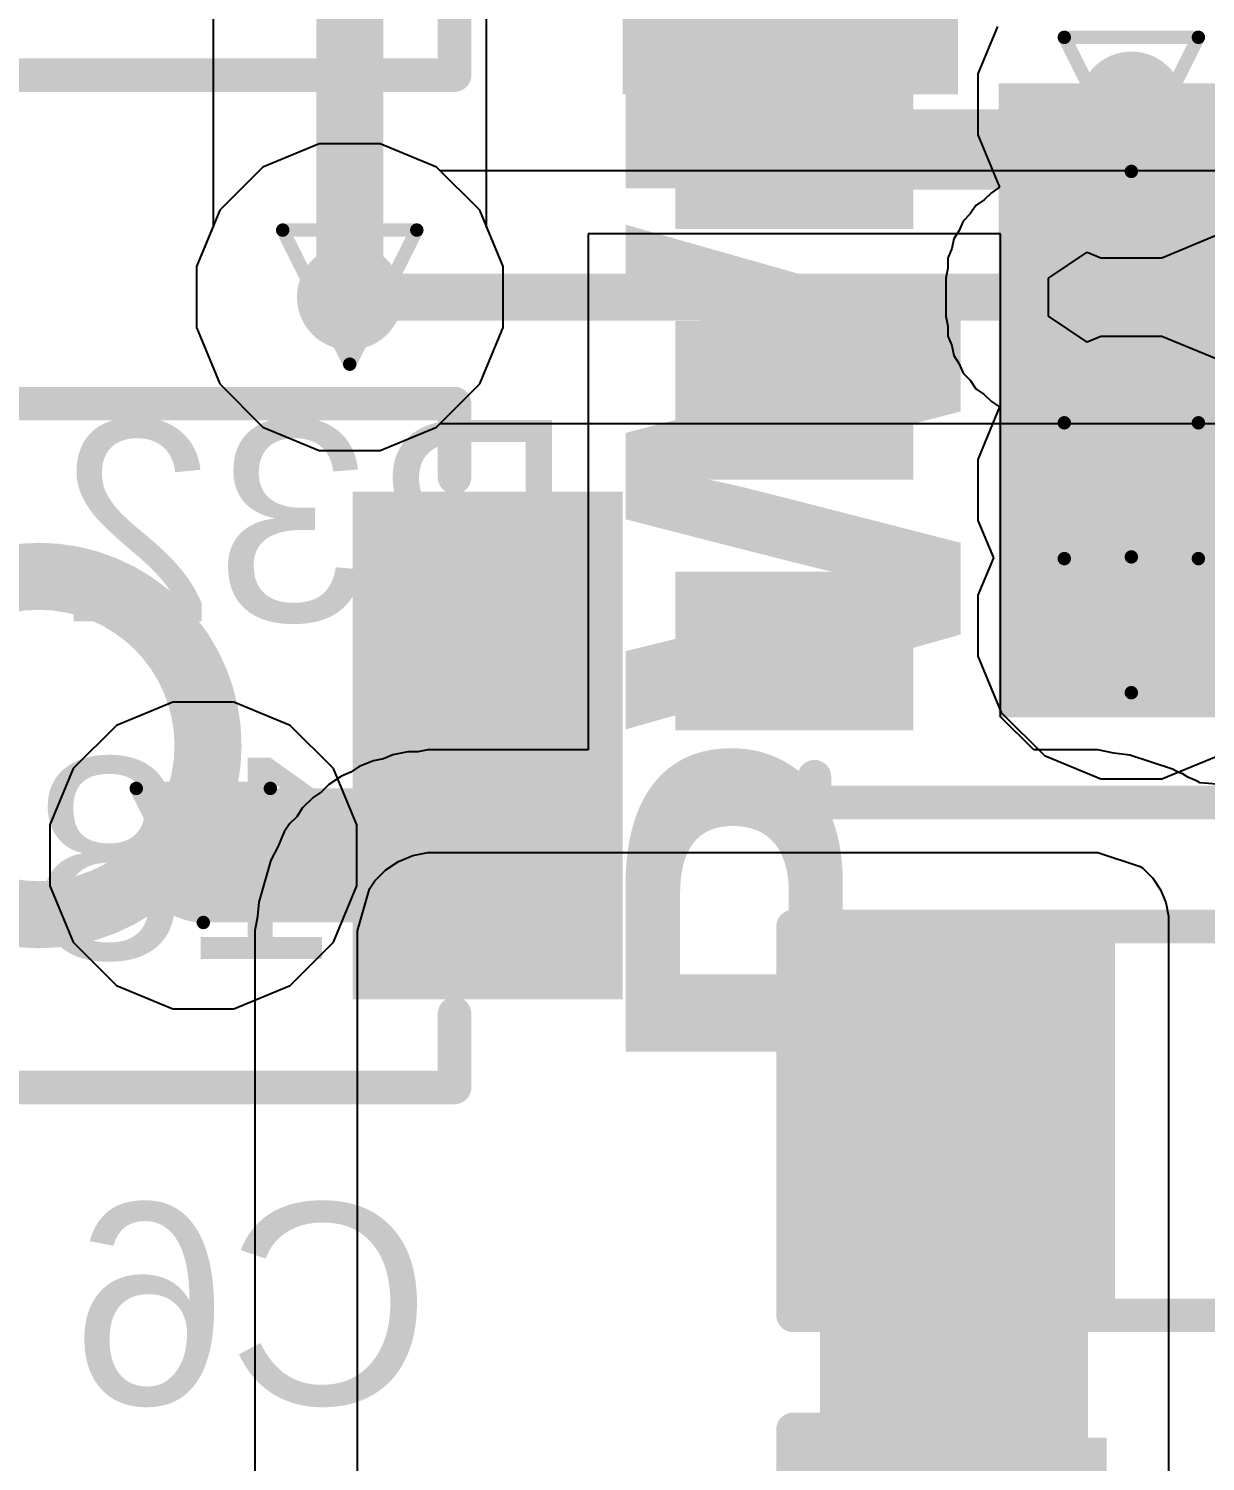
# Model space of a CAD drawing. Header units: inches. Extents: x -5 to 234, y -4 to 104.
# Drawn here: x 15.27 to 19.72, y 6.33 to 11.76 of the extents above; entities that cross this region are included whole.
import ezdxf

# ---------------------------------------------------------------- set-up
doc = ezdxf.new("R2010")
doc.units = ezdxf.units.IN
for name, color, linetype in [('Bottom Layer', 5, 'Continuous'), ('Bottom Overlay', 54, 'Continuous'), ('Bottom Paste', 16, 'Continuous'), ('Bottom Solder', 6, 'Continuous'), ('Drill Drawing', 1, 'Continuous'), ('GND', 16, 'Continuous'), ('POWER', 76, 'Continuous'), ('Top Layer', 1, 'Continuous'), ('Top Overlay', 2, 'Continuous'), ('Top Paste', 8, 'Continuous'), ('Top Solder', 216, 'Continuous'), ('Via Holes', 16, 'Continuous')]:
    doc.layers.add(name, color=color, linetype=linetype)
doc.styles.add('Arial', font='', dxfattribs={"height": 0.2})
doc.styles.add('Arial Black_Bold', font='', dxfattribs={"height": 0.2})
doc.styles.get('Arial').set_extended_font_data('Arial')
doc.styles.get('Arial Black_Bold').set_extended_font_data('Arial Black', bold=True)

# ---------------------------------------------------------------- blocks, each defined once
blk = doc.blocks.new('DFN_6_3_3__B_14')
at = {"layer": 'Bottom Layer'}
for points in [[(-2.0001, 0.7), (-2.0001, 1.2), (-1.2001, 1.2), (-1.2001, 0.7)], [(1.2001, 0.7), (1.2001, 1.2), (2.0001, 1.2), (2.0001, 0.7)], [(-0.7751, -1.15), (-0.7751, 1.15), (0.7749, 1.15), (0.7749, -1.15)], [(-2.0001, -0.25), (-2.0001, 0.25), (-1.2001, 0.25), (-1.2001, -0.25)], [(1.2001, -0.25), (1.2001, 0.25), (2.0001, 0.25), (2.0001, -0.25)], [(-2.0001, -1.2), (-2.0001, -0.7), (-1.2001, -0.7), (-1.2001, -1.2)], [(1.2001, -1.2), (1.2001, -0.7), (2.0001, -0.7), (2.0001, -1.2)]]:
    blk.add_hatch(color=5, dxfattribs=at).paths.add_polyline_path(points)
at = {"layer": 'Bottom Paste'}
for points in [[(-2.0001, 0.7), (-2.0001, 1.2), (-1.2001, 1.2), (-1.2001, 0.7)], [(1.2001, 0.7), (1.2001, 1.2), (2.0001, 1.2), (2.0001, 0.7)], [(-0.7751, -1.15), (-0.7751, 1.15), (0.7749, 1.15), (0.7749, -1.15)], [(-2.0001, -0.25), (-2.0001, 0.25), (-1.2001, 0.25), (-1.2001, -0.25)], [(1.2001, -0.25), (1.2001, 0.25), (2.0001, 0.25), (2.0001, -0.25)], [(-2.0001, -1.2), (-2.0001, -0.7), (-1.2001, -0.7), (-1.2001, -1.2)], [(1.2001, -1.2), (1.2001, -0.7), (2.0001, -0.7), (2.0001, -1.2)]]:
    blk.add_hatch(color=16, dxfattribs=at).paths.add_polyline_path(points)
at = {"layer": 'Bottom Solder'}
for points in [[(-2.0509, 0.6492), (-2.0509, 1.2508), (-1.1493, 1.2508), (-1.1493, 0.6492)], [(1.1493, 0.6492), (1.1493, 1.2508), (2.0509, 1.2508), (2.0509, 0.6492)], [(-0.8259, -1.2008), (-0.8259, 1.2008), (0.8257, 1.2008), (0.8257, -1.2008)], [(-2.0509, -0.3008), (-2.0509, 0.3008), (-1.1493, 0.3008), (-1.1493, -0.3008)], [(1.1493, -0.3008), (1.1493, 0.3008), (2.0509, 0.3008), (2.0509, -0.3008)], [(-2.0509, -1.2508), (-2.0509, -0.6492), (-1.1493, -0.6492), (-1.1493, -1.2508)], [(1.1493, -1.2508), (1.1493, -0.6492), (2.0509, -0.6492), (2.0509, -1.2508)]]:
    blk.add_hatch(color=6, dxfattribs=at).paths.add_polyline_path(points)
at = {"layer": 'Bottom Overlay'}
for points in [[(1.524, 1.5239, 0.127, 0.127, 0), (-1.524, 1.5239, 0.127, 0.127, 0)], [(-1.524, 1.5239, 0.127, 0.127, 0), (-1.524, 1.426, 0.127, 0.127, 0)], [(1.524, 1.5239, 0.127, 0.127, 0), (1.524, 1.426, 0.127, 0.127, 0)], [(-2.2605, -1.1024, 0.127, 0.127, 0), (-2.2605, -0.8484, 0.127, 0.127, 0)], [(-2.1335, -0.9754, 0.127, 0.127, 0), (-2.2605, -0.8484, 0.127, 0.127, 0)], [(-2.1335, -0.9754, 0.127, 0.127, 0), (-2.2605, -1.1024, 0.127, 0.127, 0)], [(-1.524, -1.4262, 0.127, 0.127, 0), (-1.524, -1.5241, 0.127, 0.127, 0)], [(1.524, -1.4262, 0.127, 0.127, 0), (1.524, -1.5241, 0.127, 0.127, 0)], [(0.381, -1.5241, 0.127, 0.127, 0), (-1.524, -1.5241, 0.127, 0.127, 0)], [(1.524, -1.5241, 0.127, 0.127, 0), (0.254, -1.5241, 0.127, 0.127, 0)]]:
    blk.add_lwpolyline(points, format="xyseb", dxfattribs=at)
for points in [[(-1.5558, 1.5239, 0.0635, 0.0635, 1), (-1.4923, 1.5239, 0.0635, 0.0635, 1)], [(-1.5558, 1.5239, 0.0635, 0.0635, 1), (-1.4923, 1.5239, 0.0635, 0.0635, 1)], [(1.4923, 1.5239, 0.0635, 0.0635, 1), (1.5558, 1.5239, 0.0635, 0.0635, 1)], [(1.4923, 1.5239, 0.0635, 0.0635, 1), (1.5558, 1.5239, 0.0635, 0.0635, 1)], [(-1.5558, 1.426, 0.0635, 0.0635, 1), (-1.4923, 1.426, 0.0635, 0.0635, 1)], [(1.4923, 1.426, 0.0635, 0.0635, 1), (1.5557, 1.426, 0.0635, 0.0635, 1)], [(-2.2922, -0.8484, 0.0635, 0.0635, 1), (-2.2287, -0.8484, 0.0635, 0.0635, 1)], [(-2.2922, -0.8484, 0.0635, 0.0635, 1), (-2.2287, -0.8484, 0.0635, 0.0635, 1)], [(-2.1652, -0.9754, 0.0635, 0.0635, 1), (-2.1017, -0.9754, 0.0635, 0.0635, 1)], [(-2.1652, -0.9754, 0.0635, 0.0635, 1), (-2.1017, -0.9754, 0.0635, 0.0635, 1)], [(-2.2922, -1.1024, 0.0635, 0.0635, 1), (-2.2287, -1.1024, 0.0635, 0.0635, 1)], [(-2.2922, -1.1024, 0.0635, 0.0635, 1), (-2.2287, -1.1024, 0.0635, 0.0635, 1)], [(-1.5557, -1.4262, 0.0635, 0.0635, 1), (-1.4922, -1.4262, 0.0635, 0.0635, 1)], [(1.4923, -1.4262, 0.0635, 0.0635, 1), (1.5557, -1.4262, 0.0635, 0.0635, 1)], [(-1.5557, -1.5241, 0.0635, 0.0635, 1), (-1.4922, -1.5241, 0.0635, 0.0635, 1)], [(-1.5557, -1.5241, 0.0635, 0.0635, 1), (-1.4922, -1.5241, 0.0635, 0.0635, 1)], [(0.2222, -1.5241, 0.0635, 0.0635, 1), (0.2857, -1.5241, 0.0635, 0.0635, 1)], [(0.3493, -1.5241, 0.0635, 0.0635, 1), (0.4128, -1.5241, 0.0635, 0.0635, 1)], [(1.4923, -1.5241, 0.0635, 0.0635, 1), (1.5557, -1.5241, 0.0635, 0.0635, 1)], [(1.4923, -1.5241, 0.0635, 0.0635, 1), (1.5557, -1.5241, 0.0635, 0.0635, 1)]]:
    blk.add_lwpolyline(points, format="xyseb", close=True, dxfattribs=at)
blk = doc.blocks.new('B3U_1000P_22')
at = {"layer": 'Top Layer'}
for points in [[(-2.11, 0.86), (-1.29, 0.86), (-1.29, -0.86), (-2.11, -0.86)], [(1.29, 0.86), (2.11, 0.86), (2.11, -0.86), (1.29, -0.86)]]:
    blk.add_hatch(color=1, dxfattribs=at).paths.add_polyline_path(points)
at = {"layer": 'Top Paste'}
for points in [[(-2.11, 0.86), (-1.29, 0.86), (-1.29, -0.86), (-2.11, -0.86)], [(1.29, 0.86), (2.11, 0.86), (2.11, -0.86), (1.29, -0.86)]]:
    blk.add_hatch(color=8, dxfattribs=at).paths.add_polyline_path(points)
at = {"layer": 'Top Solder'}
for points in [[(-2.2116, 0.9616), (-1.1884, 0.9616), (-1.1884, -0.9616), (-2.2116, -0.9616)], [(1.1884, 0.9616), (2.2116, 0.9616), (2.2116, -0.9616), (1.1884, -0.9616)]]:
    blk.add_hatch(color=216, dxfattribs=at).paths.add_polyline_path(points)
at = {"layer": 'Top Overlay'}
for points in [[(-1.5748, 1.016, 0.127, 0.127, 0), (-1.5748, 1.2954, 0.127, 0.127, 0)], [(-1.5748, 1.2954, 0.127, 0.127, 0), (1.5748, 1.2954, 0.127, 0.127, 0)], [(1.5748, 1.016, 0.127, 0.127, 0), (1.5748, 1.2954, 0.127, 0.127, 0)], [(-1.5748, -1.2954, 0.127, 0.127, 0), (-1.5748, -1.016, 0.127, 0.127, 0)], [(1.5748, -1.2954, 0.127, 0.127, 0), (1.5748, -1.016, 0.127, 0.127, 0)], [(-1.5748, -1.2954, 0.127, 0.127, 0), (1.5748, -1.2954, 0.127, 0.127, 0)]]:
    blk.add_lwpolyline(points, format="xyseb", dxfattribs=at)
for points in [[(-1.6065, 1.2954, 0.0635, 0.0635, 1), (-1.5431, 1.2954, 0.0635, 0.0635, 1)], [(-1.6065, 1.2954, 0.0635, 0.0635, 1), (-1.5431, 1.2954, 0.0635, 0.0635, 1)], [(1.5431, 1.2954, 0.0635, 0.0635, 1), (1.6066, 1.2954, 0.0635, 0.0635, 1)], [(1.5431, 1.2954, 0.0635, 0.0635, 1), (1.6066, 1.2954, 0.0635, 0.0635, 1)], [(-1.6065, 1.016, 0.0635, 0.0635, 1), (-1.5431, 1.016, 0.0635, 0.0635, 1)], [(1.5431, 1.016, 0.0635, 0.0635, 1), (1.6066, 1.016, 0.0635, 0.0635, 1)], [(0.6411, 0, 0.254, 0.254, 1), (-0.6411, 0, 0.254, 0.254, 1)], [(-0.7046, 0, 0.127, 0.127, 1), (-0.5776, 0, 0.127, 0.127, 1)], [(0.5776, 0, 0.127, 0.127, 1), (0.7046, 0, 0.127, 0.127, 1)], [(-1.6065, -1.016, 0.0635, 0.0635, 1), (-1.5431, -1.016, 0.0635, 0.0635, 1)], [(1.5431, -1.016, 0.0635, 0.0635, 1), (1.6066, -1.016, 0.0635, 0.0635, 1)], [(-1.6065, -1.2954, 0.0635, 0.0635, 1), (-1.5431, -1.2954, 0.0635, 0.0635, 1)], [(-1.6065, -1.2954, 0.0635, 0.0635, 1), (-1.5431, -1.2954, 0.0635, 0.0635, 1)], [(1.5431, -1.2954, 0.0635, 0.0635, 1), (1.6066, -1.2954, 0.0635, 0.0635, 1)], [(1.5431, -1.2954, 0.0635, 0.0635, 1), (1.6066, -1.2954, 0.0635, 0.0635, 1)]]:
    blk.add_lwpolyline(points, format="xyseb", close=True, dxfattribs=at)
blk = doc.blocks.new('B3U_1000P_23')
at = {"layer": 'Top Layer'}
for points in [[(-2.11, 0.86), (-1.29, 0.86), (-1.29, -0.86), (-2.11, -0.86)], [(1.29, 0.86), (2.11, 0.86), (2.11, -0.86), (1.29, -0.86)]]:
    blk.add_hatch(color=1, dxfattribs=at).paths.add_polyline_path(points)
at = {"layer": 'Top Paste'}
for points in [[(-2.11, 0.86), (-1.29, 0.86), (-1.29, -0.86), (-2.11, -0.86)], [(1.29, 0.86), (2.11, 0.86), (2.11, -0.86), (1.29, -0.86)]]:
    blk.add_hatch(color=8, dxfattribs=at).paths.add_polyline_path(points)
at = {"layer": 'Top Solder'}
for points in [[(-2.2116, 0.9616), (-1.1884, 0.9616), (-1.1884, -0.9616), (-2.2116, -0.9616)], [(1.1884, 0.9616), (2.2116, 0.9616), (2.2116, -0.9616), (1.1884, -0.9616)]]:
    blk.add_hatch(color=216, dxfattribs=at).paths.add_polyline_path(points)
at = {"layer": 'Top Overlay'}
for points in [[(-1.5748, 1.016, 0.127, 0.127, 0), (-1.5748, 1.2954, 0.127, 0.127, 0)], [(-1.5748, 1.2954, 0.127, 0.127, 0), (1.5748, 1.2954, 0.127, 0.127, 0)], [(1.5748, 1.016, 0.127, 0.127, 0), (1.5748, 1.2954, 0.127, 0.127, 0)], [(-1.5748, -1.2954, 0.127, 0.127, 0), (-1.5748, -1.016, 0.127, 0.127, 0)], [(1.5748, -1.2954, 0.127, 0.127, 0), (1.5748, -1.016, 0.127, 0.127, 0)], [(-1.5748, -1.2954, 0.127, 0.127, 0), (1.5748, -1.2954, 0.127, 0.127, 0)]]:
    blk.add_lwpolyline(points, format="xyseb", dxfattribs=at)
for points in [[(-1.6065, 1.2954, 0.0635, 0.0635, 1), (-1.5431, 1.2954, 0.0635, 0.0635, 1)], [(-1.6065, 1.2954, 0.0635, 0.0635, 1), (-1.5431, 1.2954, 0.0635, 0.0635, 1)], [(1.5431, 1.2954, 0.0635, 0.0635, 1), (1.6066, 1.2954, 0.0635, 0.0635, 1)], [(1.5431, 1.2954, 0.0635, 0.0635, 1), (1.6066, 1.2954, 0.0635, 0.0635, 1)], [(-1.6065, 1.016, 0.0635, 0.0635, 1), (-1.5431, 1.016, 0.0635, 0.0635, 1)], [(1.5431, 1.016, 0.0635, 0.0635, 1), (1.6066, 1.016, 0.0635, 0.0635, 1)], [(0.6411, 0, 0.254, 0.254, 1), (-0.6411, 0, 0.254, 0.254, 1)], [(-0.7046, 0, 0.127, 0.127, 1), (-0.5776, 0, 0.127, 0.127, 1)], [(0.5776, 0, 0.127, 0.127, 1), (0.7046, 0, 0.127, 0.127, 1)], [(-1.6065, -1.016, 0.0635, 0.0635, 1), (-1.5431, -1.016, 0.0635, 0.0635, 1)], [(1.5431, -1.016, 0.0635, 0.0635, 1), (1.6066, -1.016, 0.0635, 0.0635, 1)], [(-1.6065, -1.2954, 0.0635, 0.0635, 1), (-1.5431, -1.2954, 0.0635, 0.0635, 1)], [(-1.6065, -1.2954, 0.0635, 0.0635, 1), (-1.5431, -1.2954, 0.0635, 0.0635, 1)], [(1.5431, -1.2954, 0.0635, 0.0635, 1), (1.6066, -1.2954, 0.0635, 0.0635, 1)], [(1.5431, -1.2954, 0.0635, 0.0635, 1), (1.6066, -1.2954, 0.0635, 0.0635, 1)]]:
    blk.add_lwpolyline(points, format="xyseb", close=True, dxfattribs=at)
blk = doc.blocks.new('R___0805_B_65')
at = {"layer": 'Bottom Layer'}
for points in [[(-1.524, 0.635), (-0.508, 0.635), (-0.508, -0.635), (-1.524, -0.635)], [(0.508, 0.635), (1.524, 0.635), (1.524, -0.635), (0.508, -0.635)]]:
    blk.add_hatch(color=5, dxfattribs=at).paths.add_polyline_path(points)
at = {"layer": 'Bottom Paste'}
for points in [[(-1.524, 0.635), (-0.508, 0.635), (-0.508, -0.635), (-1.524, -0.635)], [(0.508, 0.635), (1.524, 0.635), (1.524, -0.635), (0.508, -0.635)]]:
    blk.add_hatch(color=16, dxfattribs=at).paths.add_polyline_path(points)
at = {"layer": 'Bottom Solder'}
for points in [[(-1.6256, 0.7366), (-0.4064, 0.7366), (-0.4064, -0.7366), (-1.6256, -0.7366)], [(0.4064, 0.7366), (1.6256, 0.7366), (1.6256, -0.7366), (0.4064, -0.7366)]]:
    blk.add_hatch(color=6, dxfattribs=at).paths.add_polyline_path(points)
at = {"layer": 'Bottom Overlay'}
for points in [[(-1.6256, -0.7366, 0.127, 0.127, 0), (-1.6256, 0.7366, 0.127, 0.127, 0)], [(-1.6256, 0.7366, 0.127, 0.127, 0), (1.6256, 0.7366, 0.127, 0.127, 0)], [(1.6256, -0.7366, 0.127, 0.127, 0), (1.6256, 0.7366, 0.127, 0.127, 0)], [(-1.6256, -0.7366, 0.127, 0.127, 0), (1.6256, -0.7366, 0.127, 0.127, 0)]]:
    blk.add_lwpolyline(points, format="xyseb", dxfattribs=at)
for points in [[(-1.6574, 0.7366, 0.0635, 0.0635, 1), (-1.5939, 0.7366, 0.0635, 0.0635, 1)], [(-1.6574, 0.7366, 0.0635, 0.0635, 1), (-1.5939, 0.7366, 0.0635, 0.0635, 1)], [(1.5938, 0.7366, 0.0635, 0.0635, 1), (1.6574, 0.7366, 0.0635, 0.0635, 1)], [(1.5938, 0.7366, 0.0635, 0.0635, 1), (1.6574, 0.7366, 0.0635, 0.0635, 1)], [(-1.6574, -0.7366, 0.0635, 0.0635, 1), (-1.5939, -0.7366, 0.0635, 0.0635, 1)], [(-1.6574, -0.7366, 0.0635, 0.0635, 1), (-1.5939, -0.7366, 0.0635, 0.0635, 1)], [(1.5938, -0.7366, 0.0635, 0.0635, 1), (1.6574, -0.7366, 0.0635, 0.0635, 1)], [(1.5938, -0.7366, 0.0635, 0.0635, 1), (1.6574, -0.7366, 0.0635, 0.0635, 1)]]:
    blk.add_lwpolyline(points, format="xyseb", close=True, dxfattribs=at)
blk = doc.blocks.new('C___0805_B_153')
at = {"layer": 'Bottom Layer'}
for points in [[(-1.524, 0.762), (-0.508, 0.762), (-0.508, -0.762), (-1.524, -0.762)], [(0.508, 0.762), (1.524, 0.762), (1.524, -0.762), (0.508, -0.762)]]:
    blk.add_hatch(color=5, dxfattribs=at).paths.add_polyline_path(points)
at = {"layer": 'Bottom Paste'}
for points in [[(-1.524, 0.762), (-0.508, 0.762), (-0.508, -0.762), (-1.524, -0.762)], [(0.508, 0.762), (1.524, 0.762), (1.524, -0.762), (0.508, -0.762)]]:
    blk.add_hatch(color=16, dxfattribs=at).paths.add_polyline_path(points)
at = {"layer": 'Bottom Solder'}
for points in [[(-1.594, 0.832), (-0.438, 0.832), (-0.438, -0.832), (-1.594, -0.832)], [(0.438, 0.832), (1.594, 0.832), (1.594, -0.832), (0.438, -0.832)]]:
    blk.add_hatch(color=6, dxfattribs=at).paths.add_polyline_path(points)
at = {"layer": 'Bottom Overlay'}
for points in [[(-0.6096, 0.8636, 0.127, 0.127, 0), (-1.6256, 0.8636, 0.127, 0.127, 0)], [(-1.6256, 0.8636, 0.127, 0.127, 0), (-1.6256, -0.8636, 0.127, 0.127, 0)], [(1.6256, 0.8636, 0.127, 0.127, 0), (0.6096, 0.8636, 0.127, 0.127, 0)], [(1.6256, 0.8636, 0.127, 0.127, 0), (1.6256, -0.8636, 0.127, 0.127, 0)], [(-0.6096, -0.8636, 0.127, 0.127, 0), (-1.6256, -0.8636, 0.127, 0.127, 0)], [(1.6256, -0.8636, 0.127, 0.127, 0), (0.6096, -0.8636, 0.127, 0.127, 0)]]:
    blk.add_lwpolyline(points, format="xyseb", dxfattribs=at)
for points in [[(-1.6574, 0.8636, 0.0635, 0.0635, 1), (-1.5939, 0.8636, 0.0635, 0.0635, 1)], [(-1.6574, 0.8636, 0.0635, 0.0635, 1), (-1.5939, 0.8636, 0.0635, 0.0635, 1)], [(-0.6413, 0.8636, 0.0635, 0.0635, 1), (-0.5778, 0.8636, 0.0635, 0.0635, 1)], [(0.5779, 0.8636, 0.0635, 0.0635, 1), (0.6414, 0.8636, 0.0635, 0.0635, 1)], [(1.5938, 0.8636, 0.0635, 0.0635, 1), (1.6574, 0.8636, 0.0635, 0.0635, 1)], [(1.5938, 0.8636, 0.0635, 0.0635, 1), (1.6574, 0.8636, 0.0635, 0.0635, 1)], [(-1.6574, -0.8636, 0.0635, 0.0635, 1), (-1.5939, -0.8636, 0.0635, 0.0635, 1)], [(-1.6574, -0.8636, 0.0635, 0.0635, 1), (-1.5939, -0.8636, 0.0635, 0.0635, 1)], [(-0.6413, -0.8636, 0.0635, 0.0635, 1), (-0.5778, -0.8636, 0.0635, 0.0635, 1)], [(0.5779, -0.8636, 0.0635, 0.0635, 1), (0.6414, -0.8636, 0.0635, 0.0635, 1)], [(1.5938, -0.8636, 0.0635, 0.0635, 1), (1.6574, -0.8636, 0.0635, 0.0635, 1)], [(1.5938, -0.8636, 0.0635, 0.0635, 1), (1.6574, -0.8636, 0.0635, 0.0635, 1)]]:
    blk.add_lwpolyline(points, format="xyseb", close=True, dxfattribs=at)

msp = doc.modelspace()

# ---------------------------------------------------------------- hatches: boundary and pattern name
at = {"layer": 'Bottom Layer'}
h = msp.add_hatch(color=5, dxfattribs=at)
edge = h.paths.add_edge_path()
edge.add_arc((19.4422, 11.4715), 0.2, 0, 360)
h = msp.add_hatch(color=5, dxfattribs=at)
edge = h.paths.add_edge_path()
edge.add_arc((16.4816, 10.7412), 0.2, 0, 360)
h = msp.add_hatch(color=5, dxfattribs=at)
edge = h.paths.add_edge_path()
edge.add_arc((19.4422, 10.011), 0.2, 0, 360)
h = msp.add_hatch(color=5, dxfattribs=at)
edge = h.paths.add_edge_path()
edge.add_arc((19.4422, 9.4966), 0.2, 0, 360)
h = msp.add_hatch(color=5, dxfattribs=at)
edge = h.paths.add_edge_path()
edge.add_arc((15.9269, 8.6259), 0.2, 0, 360)
msp.add_hatch(color=5, dxfattribs=at).paths.add_polyline_path([(18.2626, -0.0618), (19.2786, -0.0618), (19.2786, 8.255), (18.2626, 8.255)])
at = {"layer": 'GND'}
h = msp.add_hatch(color=16, dxfattribs=at)
edge = h.paths.add_edge_path()
edge.add_arc((19.4422, 11.4715), 0.2, 0, 360)
h = msp.add_hatch(color=16, dxfattribs=at)
edge = h.paths.add_edge_path()
edge.add_arc((16.4816, 10.7412), 0.2, 0, 360)
h = msp.add_hatch(color=16, dxfattribs=at)
edge = h.paths.add_edge_path()
edge.add_arc((19.4422, 10.011), 0.2, 0, 360)
h = msp.add_hatch(color=16, dxfattribs=at)
edge = h.paths.add_edge_path()
edge.add_arc((19.4422, 9.4966), 0.2, 0, 360)
h = msp.add_hatch(color=16, dxfattribs=at)
edge = h.paths.add_edge_path()
edge.add_arc((15.9269, 8.6259), 0.2, 0, 360)
at = {"layer": 'POWER'}
h = msp.add_hatch(color=76, dxfattribs=at)
edge = h.paths.add_edge_path()
edge.add_arc((19.4422, 11.4715), 0.2, 0, 360)
h = msp.add_hatch(color=76, dxfattribs=at)
edge = h.paths.add_edge_path()
edge.add_arc((16.4816, 10.7412), 0.2, 0, 360)
h = msp.add_hatch(color=76, dxfattribs=at)
edge = h.paths.add_edge_path()
edge.add_arc((19.4422, 10.011), 0.2, 0, 360)
h = msp.add_hatch(color=76, dxfattribs=at)
edge = h.paths.add_edge_path()
edge.add_arc((19.4422, 9.4966), 0.2, 0, 360)
h = msp.add_hatch(color=76, dxfattribs=at)
edge = h.paths.add_edge_path()
edge.add_arc((15.9269, 8.6259), 0.2, 0, 360)
at = {"layer": 'Top Layer'}
h = msp.add_hatch(color=1, dxfattribs=at)
edge = h.paths.add_edge_path()
edge.add_arc((19.4422, 11.4715), 0.2, 0, 360)
h = msp.add_hatch(color=1, dxfattribs=at)
edge = h.paths.add_edge_path()
edge.add_arc((16.4816, 10.7412), 0.2, 0, 360)
h = msp.add_hatch(color=1, dxfattribs=at)
edge = h.paths.add_edge_path()
edge.add_arc((19.4422, 10.011), 0.2, 0, 360)
h = msp.add_hatch(color=1, dxfattribs=at)
edge = h.paths.add_edge_path()
edge.add_arc((19.4422, 9.4966), 0.2, 0, 360)
h = msp.add_hatch(color=1, dxfattribs=at)
edge = h.paths.add_edge_path()
edge.add_arc((15.9269, 8.6259), 0.2, 0, 360)
at = {"layer": 'Via Holes'}
h = msp.add_hatch(color=7, dxfattribs=at)
edge = h.paths.add_edge_path()
edge.add_arc((19.4422, 11.4715), 0.1, 0, 360)
h = msp.add_hatch(color=7, dxfattribs=at)
edge = h.paths.add_edge_path()
edge.add_arc((16.4816, 10.7412), 0.1, 0, 360)
h = msp.add_hatch(color=7, dxfattribs=at)
edge = h.paths.add_edge_path()
edge.add_arc((19.4422, 10.011), 0.1, 0, 360)
h = msp.add_hatch(color=7, dxfattribs=at)
edge = h.paths.add_edge_path()
edge.add_arc((19.4422, 9.4966), 0.1, 0, 360)
h = msp.add_hatch(color=7, dxfattribs=at)
edge = h.paths.add_edge_path()
edge.add_arc((15.9269, 8.6259), 0.1, 0, 360)

# ---------------------------------------------------------------- linework, layer by layer
at = {"layer": 'Bottom Layer'}
for p, q in [((16.9995, 11.009), (16.9995, 17.5774)), ((15.9636, 13.5309), (15.9636, 11.009)), ((15.9636, 11.009), (15.9006, 10.8568)), ((17.0626, 10.8568), (16.9995, 11.009)), ((18.9468, 10.9812), (17.3848, 10.9812)), ((17.3848, 10.9812), (17.3848, 9.7192)), ((18.9468, 10.0312), (18.9468, 10.9812)), ((15.9006, 10.8568), (15.9006, 10.6257)), ((17.0626, 10.6257), (17.0626, 10.8568)), ((15.9006, 10.6257), (15.989, 10.4121)), ((16.9741, 10.4121), (17.0626, 10.6257)), ((15.989, 10.4121), (16.1525, 10.2487)), ((16.8107, 10.2487), (16.9741, 10.4121)), ((16.1525, 10.2487), (16.366, 10.1602)), ((16.5971, 10.1602), (16.8107, 10.2487)), ((16.366, 10.1602), (16.5971, 10.1602)), ((18.9468, 9.1515), (18.9468, 10.0312)), ((18.9468, 10.0312), (18.9468, 10.0312)), ((17.3848, 9.7192), (17.3848, 9.7192)), ((17.3848, 9.7192), (17.3848, 9.0258)), ((19.0726, 9.0258), (18.9468, 9.1515)), ((16.7017, 9.0183), (16.6445, 9.0069)), ((16.74, 9.0183), (16.7017, 9.0183)), ((16.7775, 9.0258), (16.74, 9.0183)), ((16.8067, 9.0258), (16.7775, 9.0258)), ((17.3848, 9.0258), (16.8067, 9.0258)), ((19.1507, 9.0258), (19.0726, 9.0258)), ((19.3154, 9.0258), (19.1507, 9.0258)), ((19.1507, 9.0258), (19.1507, 9.0258)), ((19.1507, 9.0258), (19.1507, 9.0258)), ((19.3759, 9.0137), (19.3154, 9.0258)), ((19.437, 9.0062), (19.3759, 9.0137)), ((16.5176, 8.9625), (16.4858, 8.9412)), ((16.5716, 8.9848), (16.5176, 8.9625)), ((16.6091, 8.9923), (16.5716, 8.9848)), ((16.6445, 9.0069), (16.6091, 8.9923)), ((19.5976, 8.9533), (19.437, 9.0062)), ((16.4505, 8.9266), (16.4019, 8.8941)), ((16.4858, 8.9412), (16.4505, 8.9266)), ((19.6235, 8.9386), (19.5976, 8.9533)), ((19.6349, 8.9364), (19.6235, 8.9386)), ((19.6564, 8.922), (19.6349, 8.9364)), ((19.6917, 8.9074), (19.6564, 8.922)), ((19.702, 8.9005), (19.6917, 8.9074)), ((16.3748, 8.8671), (16.343, 8.8458)), ((16.4019, 8.8941), (16.3748, 8.8671)), ((19.7822, 8.8947), (19.702, 8.9005)), ((16.3017, 8.8045), (16.2805, 8.7727)), ((16.343, 8.8458), (16.3017, 8.8045)), ((16.2534, 8.7456), (16.2332, 8.7154)), ((16.2805, 8.7727), (16.2534, 8.7456)), ((16.2332, 8.7154), (16.2186, 8.6801)), ((16.2105, 8.6605), (16.1831, 8.6077)), ((16.2172, 8.6766), (16.2105, 8.6605)), ((16.2175, 8.6785), (16.2172, 8.6766)), ((16.2186, 8.6801), (16.2175, 8.6785)), ((16.7202, 8.6259), (16.7775, 8.6373)), ((16.7775, 8.6373), (16.8067, 8.6373)), ((16.8067, 8.6373), (19.1507, 8.6373)), ((19.1507, 8.6373), (19.3154, 8.6373)), ((19.3154, 8.6373), (19.4759, 8.5844)), ((16.1831, 8.6077), (16.1371, 8.449)), ((16.6177, 8.5711), (16.6663, 8.6036)), ((16.6663, 8.6036), (16.7202, 8.6259)), ((19.4759, 8.5844), (19.4862, 8.5775)), ((19.4862, 8.5775), (19.5236, 8.5401)), ((16.5563, 8.4996), (16.5764, 8.5298)), ((16.5764, 8.5298), (16.6177, 8.5711)), ((19.5236, 8.5401), (19.5529, 8.4962)), ((16.5103, 8.3409), (16.5563, 8.4996)), ((19.5529, 8.4962), (19.5731, 8.4475)), ((16.1371, 8.449), (16.1325, 8.3945)), ((19.5731, 8.4475), (19.5834, 8.3957)), ((16.1325, 8.3945), (16.1218, 8.3409)), ((19.5834, 8.3957), (19.5834, 8.3693)), ((19.5834, 8.3693), (19.5834, -0.279)), ((16.1218, 8.3409), (16.1218, 6.0326)), ((16.5103, 5.0797), (16.5103, 8.3409))]:
    msp.add_line(p, q, dxfattribs=at)
for points in [[(16.4816, 10.7412, 0.254, 0.254, 0), (16.4816, 17.5774, 0.254, 0.254, 0)], [(18.1658, 11.3001, 0.3048, 0.3048, 0), (19.233, 11.3001, 0.3048, 0.3048, 0)]]:
    msp.add_lwpolyline(points, format="xyseb", dxfattribs=at)
for points in [[(18.0896, 11.3001, 0.1524, 0.1524, 1), (18.242, 11.3001, 0.1524, 0.1524, 1)], [(19.1568, 11.3001, 0.1524, 0.1524, 1), (19.3092, 11.3001, 0.1524, 0.1524, 1)], [(16.4181, 10.7412, 0.127, 0.127, 1), (16.5451, 10.7412, 0.127, 0.127, 1)]]:
    msp.add_lwpolyline(points, format="xyseb", close=True, dxfattribs=at)
at = {"layer": 'Drill Drawing'}
for points in [[(19.1882, 11.7255, 0.0508, 0.0508, 0), (19.6962, 11.7255, 0.0508, 0.0508, 0)], [(19.1882, 11.7255, 0.0508, 0.0508, 0), (19.4422, 11.2175, 0.0508, 0.0508, 0)], [(19.4422, 11.2175, 0.0508, 0.0508, 0), (19.6962, 11.7255, 0.0508, 0.0508, 0)], [(16.2276, 10.9952, 0.0508, 0.0508, 0), (16.7356, 10.9952, 0.0508, 0.0508, 0)], [(16.2276, 10.9952, 0.0508, 0.0508, 0), (16.4816, 10.4872, 0.0508, 0.0508, 0)], [(16.4816, 10.4872, 0.0508, 0.0508, 0), (16.7356, 10.9952, 0.0508, 0.0508, 0)], [(19.1882, 10.265, 0.0508, 0.0508, 0), (19.6962, 10.265, 0.0508, 0.0508, 0)], [(19.1882, 10.265, 0.0508, 0.0508, 0), (19.4422, 9.757, 0.0508, 0.0508, 0)], [(19.4422, 9.757, 0.0508, 0.0508, 0), (19.6962, 10.265, 0.0508, 0.0508, 0)], [(19.1882, 9.7506, 0.0508, 0.0508, 0), (19.6962, 9.7506, 0.0508, 0.0508, 0)], [(19.1882, 9.7506, 0.0508, 0.0508, 0), (19.4422, 9.2426, 0.0508, 0.0508, 0)], [(19.4422, 9.2426, 0.0508, 0.0508, 0), (19.6962, 9.7506, 0.0508, 0.0508, 0)], [(15.6729, 8.8799, 0.0508, 0.0508, 0), (16.1809, 8.8799, 0.0508, 0.0508, 0)], [(15.6729, 8.8799, 0.0508, 0.0508, 0), (15.9269, 8.3719, 0.0508, 0.0508, 0)], [(15.9269, 8.3719, 0.0508, 0.0508, 0), (16.1809, 8.8799, 0.0508, 0.0508, 0)]]:
    msp.add_lwpolyline(points, format="xyseb", dxfattribs=at)
for points in [[(19.1755, 11.7255, 0.0254, 0.0254, 1), (19.2009, 11.7255, 0.0254, 0.0254, 1)], [(19.1755, 11.7255, 0.0254, 0.0254, 1), (19.2009, 11.7255, 0.0254, 0.0254, 1)], [(19.6835, 11.7255, 0.0254, 0.0254, 1), (19.7089, 11.7255, 0.0254, 0.0254, 1)], [(19.6835, 11.7255, 0.0254, 0.0254, 1), (19.7089, 11.7255, 0.0254, 0.0254, 1)], [(19.4295, 11.2175, 0.0254, 0.0254, 1), (19.4549, 11.2175, 0.0254, 0.0254, 1)], [(19.4295, 11.2175, 0.0254, 0.0254, 1), (19.4549, 11.2175, 0.0254, 0.0254, 1)], [(16.2149, 10.9952, 0.0254, 0.0254, 1), (16.2403, 10.9952, 0.0254, 0.0254, 1)], [(16.2149, 10.9952, 0.0254, 0.0254, 1), (16.2403, 10.9952, 0.0254, 0.0254, 1)], [(16.7229, 10.9952, 0.0254, 0.0254, 1), (16.7483, 10.9952, 0.0254, 0.0254, 1)], [(16.7229, 10.9952, 0.0254, 0.0254, 1), (16.7483, 10.9952, 0.0254, 0.0254, 1)], [(16.4689, 10.4872, 0.0254, 0.0254, 1), (16.4943, 10.4872, 0.0254, 0.0254, 1)], [(16.4689, 10.4872, 0.0254, 0.0254, 1), (16.4943, 10.4872, 0.0254, 0.0254, 1)], [(19.1755, 10.265, 0.0254, 0.0254, 1), (19.2009, 10.265, 0.0254, 0.0254, 1)], [(19.1755, 10.265, 0.0254, 0.0254, 1), (19.2009, 10.265, 0.0254, 0.0254, 1)], [(19.6835, 10.265, 0.0254, 0.0254, 1), (19.7089, 10.265, 0.0254, 0.0254, 1)], [(19.6835, 10.265, 0.0254, 0.0254, 1), (19.7089, 10.265, 0.0254, 0.0254, 1)], [(19.1755, 9.7506, 0.0254, 0.0254, 1), (19.2009, 9.7506, 0.0254, 0.0254, 1)], [(19.1755, 9.7506, 0.0254, 0.0254, 1), (19.2009, 9.7506, 0.0254, 0.0254, 1)], [(19.4295, 9.757, 0.0254, 0.0254, 1), (19.4549, 9.757, 0.0254, 0.0254, 1)], [(19.4295, 9.757, 0.0254, 0.0254, 1), (19.4549, 9.757, 0.0254, 0.0254, 1)], [(19.6835, 9.7506, 0.0254, 0.0254, 1), (19.7089, 9.7506, 0.0254, 0.0254, 1)], [(19.6835, 9.7506, 0.0254, 0.0254, 1), (19.7089, 9.7506, 0.0254, 0.0254, 1)], [(19.4295, 9.2426, 0.0254, 0.0254, 1), (19.4549, 9.2426, 0.0254, 0.0254, 1)], [(19.4295, 9.2426, 0.0254, 0.0254, 1), (19.4549, 9.2426, 0.0254, 0.0254, 1)], [(15.6602, 8.8799, 0.0254, 0.0254, 1), (15.6856, 8.8799, 0.0254, 0.0254, 1)], [(15.6602, 8.8799, 0.0254, 0.0254, 1), (15.6856, 8.8799, 0.0254, 0.0254, 1)], [(16.1682, 8.8799, 0.0254, 0.0254, 1), (16.1936, 8.8799, 0.0254, 0.0254, 1)], [(16.1682, 8.8799, 0.0254, 0.0254, 1), (16.1936, 8.8799, 0.0254, 0.0254, 1)], [(15.9142, 8.3719, 0.0254, 0.0254, 1), (15.9396, 8.3719, 0.0254, 0.0254, 1)], [(15.9142, 8.3719, 0.0254, 0.0254, 1), (15.9396, 8.3719, 0.0254, 0.0254, 1)]]:
    msp.add_lwpolyline(points, format="xyseb", close=True, dxfattribs=at)
at = {"layer": 'GND'}
for p, q in [((16.366, 11.3222), (16.1525, 11.2338)), ((16.5971, 11.3222), (16.366, 11.3222)), ((16.8107, 11.2338), (16.5971, 11.3222)), ((16.1525, 11.2338), (15.989, 11.0703)), ((16.9741, 11.0703), (16.8107, 11.2338)), ((15.989, 11.0703), (15.9006, 10.8568)), ((17.0626, 10.8568), (16.9741, 11.0703)), ((15.9006, 10.8568), (15.9006, 10.6257)), ((17.0626, 10.6257), (17.0626, 10.8568)), ((15.9006, 10.6257), (15.989, 10.4121)), ((16.9741, 10.4121), (17.0626, 10.6257)), ((15.989, 10.4121), (16.1525, 10.2487)), ((16.8107, 10.2487), (16.9741, 10.4121)), ((16.1525, 10.2487), (16.366, 10.1602)), ((16.5971, 10.1602), (16.8107, 10.2487)), ((16.366, 10.1602), (16.5971, 10.1602))]:
    msp.add_line(p, q, dxfattribs=at)
at = {"layer": 'POWER'}
for p, q in [((18.9357, 11.767), (18.8612, 11.587)), ((18.8612, 11.587), (18.8612, 11.3559)), ((18.8612, 11.3559), (18.9434, 11.1574)), ((16.366, 11.3222), (16.1525, 11.2338)), ((16.5971, 11.3222), (16.366, 11.3222)), ((16.8107, 11.2338), (16.5971, 11.3222)), ((16.1525, 11.2338), (15.989, 11.0703)), ((16.9741, 11.0703), (16.8107, 11.2338)), ((18.9123, 11.1366), (18.8853, 11.1096)), ((18.9434, 11.1574), (18.9123, 11.1366)), ((18.8535, 11.0883), (18.8322, 11.0565)), ((18.8853, 11.1096), (18.8535, 11.0883)), ((15.989, 11.0703), (15.9006, 10.8568)), ((17.0626, 10.8568), (16.9741, 11.0703)), ((18.8052, 11.0294), (18.7905, 10.9941)), ((18.8322, 11.0565), (18.8052, 11.0294)), ((18.7905, 10.9941), (18.7693, 10.9623)), ((19.5578, 10.8905), (19.7629, 10.9754)), ((18.7618, 10.9248), (18.7472, 10.8894)), ((18.7693, 10.9623), (18.7618, 10.9248)), ((19.1282, 10.8136), (19.2751, 10.9118)), ((19.2751, 10.9118), (19.3266, 10.8905)), ((15.9006, 10.8568), (15.9006, 10.6257)), ((17.0626, 10.6257), (17.0626, 10.8568)), ((18.7472, 10.8894), (18.7472, 10.8512)), ((19.3266, 10.8905), (19.5578, 10.8905)), ((18.7472, 10.8512), (18.7397, 10.8136)), ((18.7397, 10.8136), (18.7397, 10.6688)), ((19.1282, 10.6688), (19.1282, 10.8136)), ((18.7397, 10.6688), (18.7472, 10.6313)), ((19.2751, 10.5706), (19.1282, 10.6688)), ((15.9006, 10.6257), (15.989, 10.4121)), ((16.9741, 10.4121), (17.0626, 10.6257)), ((18.7472, 10.6313), (18.7472, 10.593)), ((18.7472, 10.593), (18.7618, 10.5577)), ((19.3266, 10.592), (19.2751, 10.5706)), ((19.5578, 10.592), (19.3266, 10.592)), ((19.7629, 10.507), (19.5578, 10.592)), ((18.7618, 10.5577), (18.7693, 10.5202)), ((18.7693, 10.5202), (18.7905, 10.4884)), ((18.7905, 10.4884), (18.8052, 10.453)), ((18.8052, 10.453), (18.8322, 10.426)), ((18.8322, 10.426), (18.8535, 10.3941)), ((15.989, 10.4121), (16.1525, 10.2487)), ((16.8107, 10.2487), (16.9741, 10.4121)), ((18.8535, 10.3941), (18.8853, 10.3729)), ((18.8853, 10.3729), (18.9123, 10.3458)), ((18.9434, 10.3251), (18.8612, 10.1265)), ((18.9123, 10.3458), (18.9434, 10.3251)), ((16.1525, 10.2487), (16.366, 10.1602)), ((16.5971, 10.1602), (16.8107, 10.2487)), ((16.366, 10.1602), (16.5971, 10.1602)), ((18.8612, 10.1265), (18.8612, 9.8954)), ((18.8612, 9.8954), (18.9199, 9.7538)), ((18.9199, 9.7538), (18.8612, 9.6122)), ((18.8612, 9.6122), (18.8612, 9.381)), ((18.8612, 9.381), (18.9497, 9.1675)), ((15.8114, 9.2069), (15.5978, 9.1185)), ((16.0425, 9.2069), (15.8114, 9.2069)), ((16.2561, 9.1185), (16.0425, 9.2069)), ((18.9497, 9.1675), (19.1131, 9.004)), ((15.5978, 9.1185), (15.4344, 8.955)), ((16.4195, 8.955), (16.2561, 9.1185)), ((19.1131, 9.004), (19.3266, 8.9156)), ((19.5578, 8.9156), (19.7629, 9.0006)), ((15.4344, 8.955), (15.3459, 8.7415)), ((16.5079, 8.7415), (16.4195, 8.955)), ((19.3266, 8.9156), (19.5578, 8.9156)), ((15.3459, 8.7415), (15.3459, 8.5103)), ((16.5079, 8.5103), (16.5079, 8.7415)), ((15.3459, 8.5103), (15.4344, 8.2968)), ((16.4195, 8.2968), (16.5079, 8.5103)), ((15.4344, 8.2968), (15.5978, 8.1334)), ((16.2561, 8.1334), (16.4195, 8.2968)), ((15.5978, 8.1334), (15.8114, 8.0449)), ((16.0425, 8.0449), (16.2561, 8.1334)), ((15.8114, 8.0449), (16.0425, 8.0449))]:
    msp.add_line(p, q, dxfattribs=at)
at = {"layer": 'Top Layer'}
for p, q in [((16.366, 11.3222), (16.1525, 11.2338)), ((16.5971, 11.3222), (16.366, 11.3222)), ((16.8107, 11.2338), (16.5971, 11.3222)), ((16.1525, 11.2338), (15.989, 11.0703)), ((16.8241, 11.2203), (16.8107, 11.2338)), ((21.803, 11.2203), (16.8241, 11.2203)), ((15.989, 11.0703), (15.9006, 10.8568)), ((15.9006, 10.8568), (15.9006, 10.6257)), ((15.9006, 10.6257), (15.989, 10.4121)), ((15.989, 10.4121), (16.1525, 10.2487)), ((16.8107, 10.2487), (16.8241, 10.2621)), ((16.8241, 10.2621), (21.9564, 10.2621)), ((16.1525, 10.2487), (16.366, 10.1602)), ((16.5971, 10.1602), (16.8107, 10.2487)), ((16.366, 10.1602), (16.5971, 10.1602))]:
    msp.add_line(p, q, dxfattribs=at)
for points in [[(16.4308, 10.7412, 0.1778, 0.1778, 0), (23.2638, 10.7412, 0.1778, 0.1778, 0)], [(17.0037, 8.6259, 0.1778, 0.1778, 0), (17.0037, 9.0424, 0.1778, 0.1778, 0)], [(15.9269, 8.6259, 0.508, 0.508, 0), (17.0037, 8.6259, 0.508, 0.508, 0)]]:
    msp.add_lwpolyline(points, format="xyseb", dxfattribs=at)
for points in [[(16.3863, 10.7412, 0.0889, 0.0889, 1), (16.4752, 10.7412, 0.0889, 0.0889, 1)], [(16.9593, 9.0424, 0.0889, 0.0889, 1), (17.0482, 9.0424, 0.0889, 0.0889, 1)], [(15.7999, 8.6259, 0.254, 0.254, 1), (16.0539, 8.6259, 0.254, 0.254, 1)], [(16.8767, 8.6259, 0.254, 0.254, 1), (17.1307, 8.6259, 0.254, 0.254, 1)], [(16.9593, 8.6259, 0.0889, 0.0889, 1), (17.0482, 8.6259, 0.0889, 0.0889, 1)]]:
    msp.add_lwpolyline(points, format="xyseb", close=True, dxfattribs=at)

# ---------------------------------------------------------------- block references
for name, p in [('B3U_1000P_23', (15.3037, 12.8778)), ('B3U_1000P_22', (15.3037, 9.0424)), ('R___0805_B_65', (19.7866, 7.62))]:
    msp.add_blockref(name, p)
at = {"rotation": 180}
for name, p in [('DFN_6_3_3__B_14', (19.7659, 10.3502)), ('C___0805_B_153', (19.7866, 5.588))]:
    msp.add_blockref(name, p, dxfattribs=at)

# ---------------------------------------------------------------- texts
at = {"layer": 'Bottom Overlay', "style": 'Arial', "text_generation_flag": 2}
for s, p in [('R32', (17.3344, 9.5132)), ('D18', (17.2256, 8.234)), ('C6', (16.7902, 6.5462))]:
    msp.add_text(s, height=0.762, dxfattribs=at).set_placement(p)
at = {"layer": 'Top Overlay', "style": 'Arial Black_Bold'}
for s, p in [('BOOT', (18.7858, 11.3731)), ('PWR', (18.7963, 7.747))]:
    msp.add_text(s, height=1.27, rotation=90, dxfattribs=at).set_placement(p)

doc.saveas('drawing.dxf')
